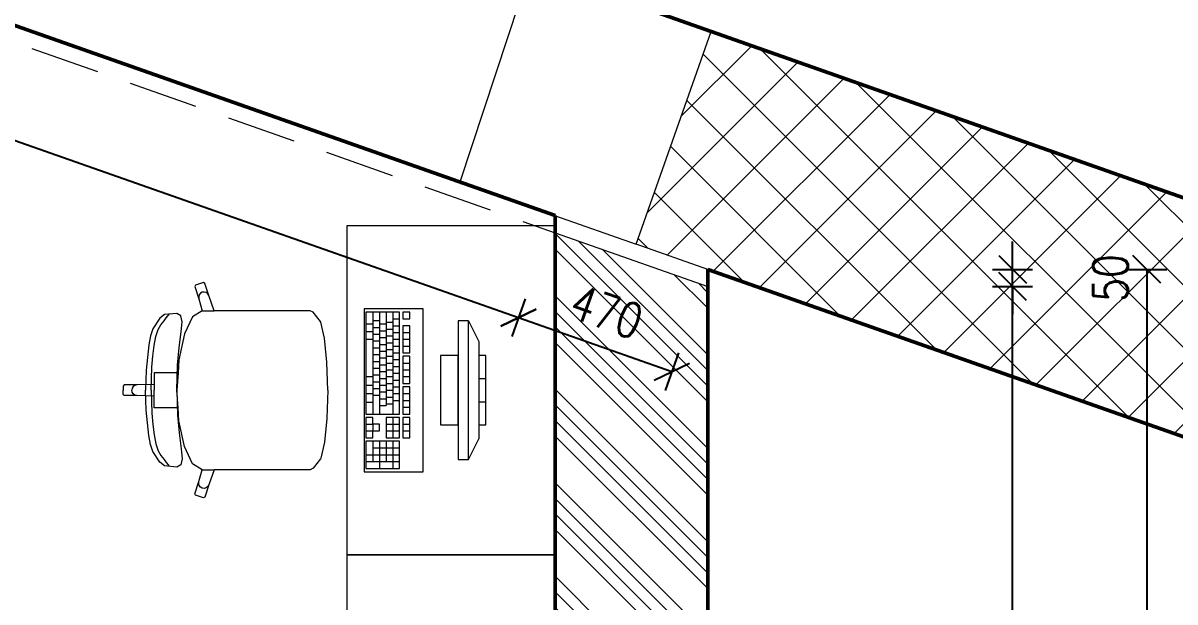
# Model space of a CAD drawing. Header units: millimetres. Extents: x 89194 to 559352, y -753138 to -204019.
# Drawn here: x 350765 to 354084, y -411355 to -409687 of the extents above; entities that cross this region are included whole.
import ezdxf

# ---------------------------------------------------------------- set-up
doc = ezdxf.new("R2010")
doc.units = ezdxf.units.MM
doc.header["$LTSCALE"] = 400
doc.header["$PDMODE"] = 3
doc.linetypes.add('DASHED', pattern=[0.75, 0.5, -0.25])
for name, color, linetype, lineweight in [('RG_koty', 7, 'Continuous', 9), ('RG_nábytek', 32, 'Continuous', 9), ('RG_popisy', 11, 'Continuous', 9), ('RG_rozhraní mater', 51, 'Continuous', 9), ('RG_zdivo nové', 1, 'Continuous', 50), ('RG_zdivo stávající', 30, 'Continuous', 50), ('RG_čárkovaně', 40, 'DASHED', 9), ('RG_šrafy', 253, 'Continuous', 9)]:
    doc.layers.add(name, color=color, linetype=linetype, lineweight=lineweight)
doc.styles.add('Koty', font='romans.shx', dxfattribs={"width": 0.8})
doc.dimstyles.new('RG_50_vnitřní', dxfattribs={"dimscale": 50, "dimtxt": 2, "dimasz": 1.6, "dimexe": 1.15, "dimexo": 0, "dimgap": 1, "dimtad": 1, "dimdec": 0, "dimrnd": 5, "dimzin": 0, "dimdsep": 46, "dimtxsty": 'Koty', "dimblk1": 'OBLIQUE', "dimblk2": 'OBLIQUE', "dimsah": 1, "dimcen": 0.09, "dimclrd": 256, "dimclre": 256, "dimclrt": 2, "dimazin": 0, "dimtfac": 1, "dimtdec": 0, "dimtmove": 2, "dimatfit": 3, "dimfxl": 1.15, "dimfxlon": 1, "dimtolj": 1, "dimtzin": 0, "dimarcsym": 0})

# ---------------------------------------------------------------- blocks, each defined once
blk = doc.blocks.new('nabytek_c_1_02')
at = {"layer": 'RG_nábytek'}
for p, q in [((352298.4, -410220.7), (351698.4, -410220.7)), ((351698.4, -410220.7), (351698.4, -411169.2)), ((352298.4, -411169.2), (352298.4, -410220.7)), ((351262.5, -410392.4), (351260.6, -410396.2)), ((351260.6, -410396.2), (351272, -410431.6)), ((351285.2, -410384.9), (351262.5, -410392.4)), ((351289, -410386.9), (351285.2, -410384.9)), ((351300.4, -410422.3), (351289, -410386.9)), ((351272.9, -410420.1), (351271.3, -410425.8)), ((351271.3, -410425.8), (351272, -410431.6)), ((351272, -410431.6), (351281.6, -410465.8)), ((351276.5, -410415.5), (351272.9, -410420.1)), ((351281.6, -410412.6), (351276.5, -410415.5)), ((351287.4, -410411.9), (351281.6, -410412.6)), ((351293, -410413.5), (351287.4, -410411.9)), ((351297.6, -410417.2), (351293, -410413.5)), ((351300.4, -410422.3), (351297.6, -410417.2)), ((351316.1, -410465.7), (351300.4, -410422.3)), ((351172.6, -410476.8), (351159.4, -410487.4)), ((351208.7, -410473.5), (351172.6, -410476.8)), ((351183.2, -410479.9), (351185.8, -410476.2)), ((351220.2, -410480.3), (351208.7, -410473.5)), ((351281.6, -410465.8), (351253.8, -410483.1)), ((351281.8, -410465.7), (351281.6, -410465.8)), ((351281.8, -410465.7), (351316.1, -410465.7)), ((351525.2, -410465.7), (351316.1, -410465.7)), ((351561.3, -410465.7), (351525.2, -410465.7)), ((351592.3, -410465.7), (351561.3, -410465.7)), ((351600.9, -410470.2), (351592.3, -410465.7)), ((351622.1, -410497), (351600.9, -410470.2)), ((351918.4, -410459.9), (351748.4, -410459.9)), ((351748.4, -410459.9), (351748.4, -410929.9)), ((351753.2, -410469.7), (351753.2, -410763.5)), ((351850.2, -410469.7), (351753.2, -410469.7)), ((351772.6, -410469.7), (351772.6, -410763.5)), ((351792, -410469.7), (351792, -410763.5)), ((351811.4, -410469.7), (351811.4, -410739)), ((351830.8, -410469.7), (351830.8, -410763.5)), ((351850.2, -410763.5), (351850.2, -410469.7)), ((351859.9, -410469.7), (351859.9, -410489.3)), ((351879.3, -410469.7), (351859.9, -410469.7)), ((351879.3, -410489.3), (351879.3, -410469.7)), ((351918.4, -410929.9), (351918.4, -410459.9)), ((351159.4, -410487.4), (351139.3, -410518.4)), ((351154.1, -410520.1), (351161.8, -410506.9)), ((351161.8, -410506.9), (351171.8, -410495.2)), ((351171.8, -410495.2), (351178, -410486.2)), ((351178, -410486.2), (351183.2, -410479.9)), ((351223.3, -410497.5), (351220.2, -410480.3)), ((351220.7, -410526.4), (351223.3, -410497.5)), ((351253.8, -410483.1), (351230, -410532.8)), ((351622.9, -410499.2), (351622.1, -410497)), ((351633.6, -410545.1), (351622.9, -410499.2)), ((351753.2, -410504), (351772.6, -410504)), ((351772.6, -410494.2), (351792, -410494.2)), ((351792, -410504), (351811.4, -410504)), ((351811.4, -410499.1), (351830.8, -410499.1)), ((351830.8, -410489.3), (351850.2, -410489.3)), ((351830.8, -410508.9), (351850.2, -410508.9)), ((351859.9, -410489.3), (351879.3, -410489.3)), ((351859.9, -410508.9), (351859.9, -410587.2)), ((351879.3, -410508.9), (351859.9, -410508.9)), ((351879.3, -410587.2), (351879.3, -410508.9)), ((352018.4, -410494.9), (352018.4, -410894.9)), ((352048.4, -410494.9), (352018.4, -410494.9)), ((352048.4, -410894.9), (352048.4, -410494.9)), ((352048.4, -410494.9), (352078.4, -410554.9)), ((351132.1, -410538.4), (351127.3, -410564.2)), ((351139.3, -410518.4), (351132.1, -410538.4)), ((351142.9, -410566.4), (351147.8, -410540.5)), ((351147.8, -410540.5), (351154.1, -410520.1)), ((351230, -410532.8), (351214.1, -410607.2)), ((351214.9, -410571.7), (351220.7, -410526.4)), ((351753.2, -410526), (351772.6, -410526)), ((351772.6, -410513.8), (351792, -410513.8)), ((351772.6, -410533.4), (351792, -410533.4)), ((351792, -410523.6), (351811.4, -410523.6)), ((351792, -410543.2), (351811.4, -410543.2)), ((351811.4, -410518.7), (351830.8, -410518.7)), ((351811.4, -410538.3), (351830.8, -410538.3)), ((351830.8, -410528.5), (351850.2, -410528.5)), ((351859.9, -410528.5), (351879.3, -410528.5)), ((351127.3, -410564.2), (351120.3, -410637.4)), ((351139.2, -410596.4), (351142.9, -410566.4)), ((351210.2, -410622.6), (351214.9, -410571.7)), ((351640.8, -410613.8), (351633.6, -410545.1)), ((351753.2, -410548.1), (351772.6, -410548.1)), ((351772.6, -410553), (351792, -410553)), ((351772.6, -410572.5), (351792, -410572.5)), ((351792, -410562.8), (351811.4, -410562.8)), ((351811.4, -410557.9), (351830.8, -410557.9)), ((351811.4, -410577.4), (351830.8, -410577.4)), ((351830.8, -410548.1), (351850.2, -410548.1)), ((351830.8, -410567.7), (351850.2, -410567.7)), ((351859.9, -410548.1), (351879.3, -410548.1)), ((351859.9, -410567.7), (351879.3, -410567.7)), ((352078.4, -410554.9), (352078.4, -410834.9)), ((351136.7, -410628.9), (351139.2, -410596.4)), ((351214.1, -410607.2), (351211.7, -410644.6)), ((351772.6, -410592.1), (351792, -410592.1)), ((351792, -410582.3), (351811.4, -410582.3)), ((351792, -410601.9), (351811.4, -410601.9)), ((351811.4, -410597), (351830.8, -410597)), ((351830.8, -410587.2), (351850.2, -410587.2)), ((351830.8, -410606.8), (351850.2, -410606.8)), ((351859.9, -410587.2), (351879.3, -410587.2)), ((351859.9, -410597), (351859.9, -410675.4)), ((351879.3, -410597), (351859.9, -410597)), ((351879.3, -410675.4), (351879.3, -410597)), ((351968.4, -410594.9), (351968.4, -410794.9)), ((352018.4, -410594.9), (351968.4, -410594.9)), ((352018.4, -410794.9), (352018.4, -410594.9)), ((352078.4, -410594.9), (352078.4, -410794.9)), ((352098.4, -410594.9), (352078.4, -410594.9)), ((352098.4, -410794.9), (352098.4, -410594.9)), ((351120.3, -410637.4), (351118.1, -410694.9)), ((351135.2, -410662.2), (351136.7, -410628.9)), ((351207.9, -410694.9), (351210.2, -410622.6)), ((351640.9, -410614.9), (351640.8, -410613.8)), ((351643.4, -410694.9), (351640.9, -410614.9)), ((351772.6, -410611.7), (351792, -410611.7)), ((351772.6, -410631.3), (351792, -410631.3)), ((351792, -410621.5), (351811.4, -410621.5)), ((351792, -410641.1), (351811.4, -410641.1)), ((351811.4, -410616.6), (351830.8, -410616.6)), ((351811.4, -410636.2), (351830.8, -410636.2)), ((351830.8, -410626.4), (351850.2, -410626.4)), ((351859.9, -410616.6), (351879.3, -410616.6)), ((351859.9, -410636.2), (351879.3, -410636.2)), ((351134.7, -410694.9), (351135.2, -410662.2)), ((351173, -410644.6), (351143.1, -410644.6)), ((351143.1, -410644.6), (351143.1, -410678.1)), ((351211.7, -410644.6), (351173, -410644.6)), ((351211.7, -410644.6), (351208.5, -410694.9)), ((351753.2, -410655.8), (351772.6, -410655.8)), ((351772.6, -410650.9), (351792, -410650.9)), ((351772.6, -410670.5), (351792, -410670.5)), ((351792, -410660.7), (351811.4, -410660.7)), ((351811.4, -410655.8), (351830.8, -410655.8)), ((351811.4, -410675.4), (351830.8, -410675.4)), ((351830.8, -410646), (351850.2, -410646)), ((351830.8, -410665.6), (351850.2, -410665.6)), ((351859.9, -410655.8), (351879.3, -410655.8)), ((351859.9, -410675.4), (351879.3, -410675.4)), ((352078.4, -410661.6), (352098.4, -410661.6)), ((351056.3, -410679.8), (351053.4, -410682.9)), ((351053.4, -410682.9), (351053.4, -410694.9)), ((351053.4, -410707), (351053.4, -410694.9)), ((351056.3, -410710), (351053.4, -410707)), ((351093.2, -410679.8), (351056.3, -410679.8)), ((351093.2, -410710), (351056.3, -410710)), ((351079.4, -410689.2), (351078.3, -410694.9)), ((351079.4, -410700.7), (351078.3, -410694.9)), ((351082.7, -410684.3), (351079.4, -410689.2)), ((351082.7, -410705.6), (351079.4, -410700.7)), ((351087.5, -410681), (351082.7, -410684.3)), ((351087.5, -410708.9), (351082.7, -410705.6)), ((351093.2, -410679.8), (351087.5, -410681)), ((351093.2, -410710), (351087.5, -410708.9)), ((351143.1, -410678.1), (351093.2, -410679.8)), ((351143.1, -410711.8), (351093.2, -410710)), ((351120.3, -410752.4), (351118.1, -410694.9)), ((351134.7, -410694.9), (351135.2, -410727.7)), ((351143.1, -410678.1), (351143.1, -410694.9)), ((351143.1, -410711.8), (351143.1, -410694.9)), ((351207.9, -410694.9), (351210.2, -410767.2)), ((351211.7, -410745.3), (351208.5, -410694.9)), ((351643.4, -410694.9), (351640.9, -410775)), ((351753.2, -410680.3), (351772.6, -410680.3)), ((351753.2, -410704.7), (351772.6, -410704.7)), ((351772.6, -410690), (351792, -410690)), ((351772.6, -410709.6), (351792, -410709.6)), ((351792, -410680.3), (351811.4, -410680.3)), ((351792, -410699.8), (351811.4, -410699.8)), ((351811.4, -410694.9), (351830.8, -410694.9)), ((351830.8, -410685.2), (351850.2, -410685.2)), ((351830.8, -410704.7), (351850.2, -410704.7)), ((351859.9, -410685.2), (351859.9, -410763.5)), ((351879.3, -410685.2), (351859.9, -410685.2)), ((351859.9, -410704.7), (351879.3, -410704.7)), ((351879.3, -410763.5), (351879.3, -410685.2)), ((351135.2, -410727.7), (351136.7, -410761)), ((351143.1, -410745.3), (351143.1, -410711.8)), ((351753.2, -410729.2), (351772.6, -410729.2)), ((351792, -410719.4), (351811.4, -410719.4)), ((351792, -410739), (351811.4, -410739)), ((351811.4, -410714.5), (351830.8, -410714.5)), ((351811.4, -410734.1), (351830.8, -410734.1)), ((351830.8, -410724.3), (351850.2, -410724.3)), ((351859.9, -410724.3), (351879.3, -410724.3)), ((352078.4, -410728.3), (352098.4, -410728.3)), ((351127.3, -410825.7), (351120.3, -410752.4)), ((351136.7, -410761), (351139.2, -410793.5)), ((351173, -410745.3), (351143.1, -410745.3)), ((351211.7, -410745.3), (351173, -410745.3)), ((351210.2, -410767.2), (351214.9, -410818.2)), ((351214.1, -410782.7), (351211.7, -410745.3)), ((351640.8, -410776), (351633.6, -410844.8)), ((351640.9, -410775), (351640.8, -410776)), ((351753.2, -410763.5), (351850.2, -410763.5)), ((351753.2, -410773.3), (351753.2, -410832)), ((351772.6, -410773.3), (351753.2, -410773.3)), ((351772.6, -410792.9), (351772.6, -410773.3)), ((351811.4, -410773.3), (351811.4, -410832)), ((351850.2, -410773.3), (351811.4, -410773.3)), ((351830.8, -410773.3), (351830.8, -410832)), ((351850.2, -410832), (351850.2, -410773.3)), ((351859.9, -410743.9), (351879.3, -410743.9)), ((351859.9, -410763.5), (351879.3, -410763.5)), ((351859.9, -410773.3), (351859.9, -410832)), ((351879.3, -410773.3), (351859.9, -410773.3)), ((351879.3, -410832), (351879.3, -410773.3)), ((351139.2, -410793.5), (351142.9, -410823.5)), ((351230, -410857.1), (351214.1, -410782.7)), ((351753.2, -410792.9), (351772.6, -410792.9)), ((351792, -410792.9), (351772.6, -410792.9)), ((351772.6, -410792.9), (351772.6, -410812.4)), ((351792, -410812.4), (351792, -410792.9)), ((351811.4, -410792.9), (351850.2, -410792.9)), ((351859.9, -410792.9), (351879.3, -410792.9)), ((351968.4, -410794.9), (352018.4, -410794.9)), ((352078.4, -410794.9), (352098.4, -410794.9)), ((351132.1, -410851.5), (351127.3, -410825.7)), ((351142.9, -410823.5), (351147.8, -410849.4)), ((351214.9, -410818.2), (351220.7, -410863.5)), ((351753.2, -410812.4), (351772.6, -410812.4)), ((351753.2, -410832), (351772.6, -410832)), ((351753.2, -410841.8), (351753.2, -410920.2)), ((351850.2, -410841.8), (351753.2, -410841.8)), ((351772.6, -410832), (351772.6, -410812.4)), ((351772.6, -410812.4), (351792, -410812.4)), ((351772.6, -410841.8), (351772.6, -410900.6)), ((351792, -410841.8), (351792, -410920.2)), ((351811.4, -410812.4), (351850.2, -410812.4)), ((351811.4, -410832), (351850.2, -410832)), ((351811.4, -410841.8), (351811.4, -410900.6)), ((351830.8, -410841.8), (351830.8, -410920.2)), ((351850.2, -410920.2), (351850.2, -410841.8)), ((351859.9, -410812.4), (351879.3, -410812.4)), ((351859.9, -410832), (351879.3, -410832)), ((352048.4, -410894.9), (352078.4, -410834.9)), ((351139.3, -410871.5), (351132.1, -410851.5)), ((351159.4, -410902.5), (351139.3, -410871.5)), ((351147.8, -410849.4), (351154.1, -410869.8)), ((351154.1, -410869.8), (351161.8, -410883)), ((351220.7, -410863.5), (351223.3, -410892.4)), ((351253.8, -410906.8), (351230, -410857.1)), ((351633.6, -410844.8), (351622.9, -410890.7)), ((351772.6, -410861.4), (351850.2, -410861.4)), ((351172.6, -410913), (351159.4, -410902.5)), ((351161.8, -410883), (351171.8, -410894.7)), ((351171.8, -410894.7), (351178, -410903.7)), ((351178, -410903.7), (351183.2, -410910)), ((351223.3, -410892.4), (351220.2, -410909.6)), ((351281.6, -410924.1), (351253.8, -410906.8)), ((351622.1, -410892.9), (351600.9, -410919.7)), ((351622.9, -410890.7), (351622.1, -410892.9)), ((351753.2, -410881), (351850.2, -410881)), ((351753.2, -410900.6), (351850.2, -410900.6)), ((352018.4, -410894.9), (352048.4, -410894.9)), ((351208.7, -410916.3), (351172.6, -410913)), ((351183.2, -410910), (351185.8, -410913.7)), ((351220.2, -410909.6), (351208.7, -410916.3)), ((351272, -410958.3), (351281.6, -410924.1)), ((351281.8, -410924.2), (351281.6, -410924.1)), ((351281.8, -410924.2), (351316.1, -410924.2)), ((351316.1, -410924.2), (351300.4, -410967.6)), ((351525.2, -410924.2), (351316.1, -410924.2)), ((351561.3, -410924.2), (351525.2, -410924.2)), ((351592.3, -410924.2), (351561.3, -410924.2)), ((351600.9, -410919.7), (351592.3, -410924.2)), ((351748.4, -410929.9), (351918.4, -410929.9)), ((351753.2, -410920.2), (351850.2, -410920.2)), ((351260.6, -410993.7), (351272, -410958.3)), ((351271.3, -410964.1), (351272, -410958.3)), ((351272.9, -410969.8), (351271.3, -410964.1)), ((351276.5, -410974.4), (351272.9, -410969.8)), ((351281.6, -410977.3), (351276.5, -410974.4)), ((351300.4, -410967.6), (351289, -411003)), ((351297.6, -410972.7), (351293, -410976.4)), ((351300.4, -410967.6), (351297.6, -410972.7)), ((351262.5, -410997.5), (351260.6, -410993.7)), ((351285.2, -411004.9), (351262.5, -410997.5)), ((351287.4, -410978), (351281.6, -410977.3)), ((351289, -411003), (351285.2, -411004.9)), ((351293, -410976.4), (351287.4, -410978)), ((351698.4, -411169.2), (352298.4, -411169.2)), ((352298.4, -411169.2), (351698.4, -411169.2)), ((351698.4, -411169.2), (351698.4, -412169.2)), ((352298.4, -412169.2), (352298.4, -411169.2))]:
    blk.add_line(p, q, dxfattribs=at)
blk = doc.blocks.new('_Oblique')
at = {"color": 0, "linetype": 'ByBlock', "lineweight": -2}
blk.add_line((-0.5, -0.5), (0.5, 0.5), dxfattribs=at)
blk = doc.blocks.new('*D307')
at = {"layer": 'Defpoints', "color": 0, "transparency": 16777216}
for p in [(352738.3, -410446), (353616.2, -410446), (352738.3, -415589.2)]:
    blk.add_point(p, dxfattribs=at)
at = {"layer": 'RG_koty', "lineweight": -2, "transparency": 16777216}
for p, q in [((353558.7, -410446), (353673.7, -410446)), ((353616.2, -415589.2), (353616.2, -410446)), ((353558.7, -415589.2), (353673.7, -415589.2))]:
    blk.add_line(p, q, dxfattribs=at)
at = {"layer": 'RG_koty', "lineweight": -2, "transparency": 16777216, "xscale": 80, "yscale": 80, "zscale": 80}
for p, rotation in [((353616.2, -410446), 90), ((353616.2, -415589.2), 270)]:
    blk.add_blockref('_Oblique', p, dxfattribs=dict(at, rotation=rotation))
at = {"layer": 'RG_koty', "color": 2, "transparency": 16777216, "insert": (353516.2, -413017.6), "char_height": 100, "attachment_point": 5, "rotation": 90, "style": 'Koty'}
blk.add_mtext('\\A1;5145', dxfattribs=at)
blk = doc.blocks.new('*D308')
at = {"layer": 'Defpoints', "color": 0, "transparency": 16777216}
for p in [(352738.3, -410396.7), (353616.2, -410396.7), (352738.3, -410446)]:
    blk.add_point(p, dxfattribs=at)
at = {"layer": 'RG_koty', "lineweight": -2, "transparency": 16777216}
for p, q in [((353616.2, -410396.7), (353616.2, -410316.7)), ((353558.7, -410396.7), (353673.7, -410396.7)), ((353616.2, -410446), (353616.2, -410396.7)), ((353558.7, -410446), (353673.7, -410446)), ((353616.2, -410446), (353616.2, -410526))]:
    blk.add_line(p, q, dxfattribs=at)
at = {"layer": 'RG_koty', "lineweight": -2, "transparency": 16777216, "xscale": 80, "yscale": 80, "zscale": 80}
for p, rotation in [((353616.2, -410396.7), 270), ((353616.2, -410446), 90)]:
    blk.add_blockref('_Oblique', p, dxfattribs=dict(at, rotation=rotation))
at = {"layer": 'RG_koty', "color": 2, "transparency": 16777216, "insert": (353898.7, -410421.4), "char_height": 100, "attachment_point": 5, "rotation": 90, "style": 'Koty'}
blk.add_mtext('\\A1;50', dxfattribs=at)
blk = doc.blocks.new('*D309')
at = {"layer": 'Defpoints', "color": 0, "transparency": 16777216}
for p in [(352738.3, -410396.7), (352738.3, -415589.2), (354003, -415589.2)]:
    blk.add_point(p, dxfattribs=at)
at = {"layer": 'RG_koty', "lineweight": -2, "transparency": 16777216}
for p, q in [((353945.5, -410396.7), (354060.5, -410396.7)), ((354003, -410396.7), (354003, -415589.2)), ((353945.5, -415589.2), (354060.5, -415589.2))]:
    blk.add_line(p, q, dxfattribs=at)
at = {"layer": 'RG_koty', "lineweight": -2, "transparency": 16777216, "xscale": 80, "yscale": 80, "zscale": 80}
for p, rotation in [((354003, -410396.7), 90), ((354003, -415589.2), 270)]:
    blk.add_blockref('_Oblique', p, dxfattribs=dict(at, rotation=rotation))
at = {"layer": 'RG_koty', "color": 2, "transparency": 16777216, "insert": (353903, -412993), "char_height": 100, "attachment_point": 5, "rotation": 90, "style": 'Koty'}
blk.add_mtext('\\A1;5190', dxfattribs=at)
blk = doc.blocks.new('*D353')
at = {"layer": 'Defpoints', "color": 0, "transparency": 16777216}
for p in [(344848.3, -407620.5), (352296.3, -410241.1), (352192.6, -410535.5)]:
    blk.add_point(p, dxfattribs=at)
at = {"layer": 'RG_koty', "lineweight": -2, "transparency": 16777216}
for p, q in [((344764.3, -407859.1), (344726.1, -407967.6)), ((344745.2, -407913.4), (352192.6, -410535.5)), ((352211.7, -410481.3), (352173.5, -410589.7))]:
    blk.add_line(p, q, dxfattribs=at)
at = {"layer": 'RG_koty', "lineweight": -2, "transparency": 16777216, "xscale": 80, "yscale": 80, "zscale": 80}
for p, rotation in [((344745.2, -407913.4), 160.6034218574295), ((352192.6, -410535.5), 340.6034218574295)]:
    blk.add_blockref('_Oblique', p, dxfattribs=dict(at, rotation=rotation))
at = {"layer": 'RG_koty', "color": 2, "transparency": 16777216, "insert": (348502.1, -409130.1), "char_height": 100, "attachment_point": 5, "rotation": 340.6034, "style": 'Koty'}
blk.add_mtext('\\A1;7895', dxfattribs=at)
blk = doc.blocks.new('*D354')
at = {"layer": 'Defpoints', "color": 0, "transparency": 16777216}
for p in [(352296.3, -410241.1), (352738.3, -410396.7), (352634.7, -410691.1)]:
    blk.add_point(p, dxfattribs=at)
at = {"layer": 'RG_koty', "lineweight": -2, "transparency": 16777216}
for p, q in [((352211.7, -410481.3), (352173.5, -410589.7)), ((352192.6, -410535.5), (352634.7, -410691.1)), ((352653.7, -410636.9), (352615.6, -410745.4))]:
    blk.add_line(p, q, dxfattribs=at)
at = {"layer": 'RG_koty', "lineweight": -2, "transparency": 16777216, "xscale": 80, "yscale": 80, "zscale": 80}
for p, rotation in [((352192.6, -410535.5), 160.6034218574295), ((352634.7, -410691.1), 340.6034218574295)]:
    blk.add_blockref('_Oblique', p, dxfattribs=dict(at, rotation=rotation))
at = {"layer": 'RG_koty', "color": 2, "transparency": 16777216, "insert": (352446.8, -410519), "char_height": 100, "attachment_point": 5, "rotation": 340.6034, "style": 'Koty'}
blk.add_mtext('\\A1;470', dxfattribs=at)

msp = doc.modelspace()

# ---------------------------------------------------------------- hatches: boundary and pattern name
at = {"layer": 'RG_šrafy'}
h = msp.add_hatch(dxfattribs=at)
h.set_pattern_fill('ANSI37', color=256, scale=40)
h.set_pattern_definition([(45, (-38756.65, -88521.15), (-89.80256, 89.80256), []), (135, (-38756.65, -88521.15), (-89.80256, -89.80256), [])])
h.paths.add_polyline_path([(352776.7, -559723.7), (352560.8, -560335.8), (352738.3, -560398.3), (352738.3, -560396.7), (354230.3, -560923.8), (354445.9, -560311.5)])
h.paths.add_polyline_path([(338061.1, -404661.8), (338099.3, -404553.4), (337599.9, -404377.5), (337384.1, -404990.7), (337775, -405128.3), (337883.5, -405166.5)])
h.paths.add_polyline_path([(340797.9, -405503.5), (340582, -406116.6), (341902.5, -406581.6), (342118.4, -405968.5)])
h.paths.add_polyline_path([(345448, -407140.8), (344127.5, -406675.8), (344098.1, -406759.1), (343911.6, -407288.9), (344548.3, -407514.9), (344848.3, -407620.5), (345232.1, -407753.9)])
h.paths.add_polyline_path([(346042.2, -407350), (347362.8, -407814.9), (347146.9, -408428), (345825.3, -407963.8)])
h.paths.add_polyline_path([(354417, -410298.6), (352747.9, -409711), (352532, -410324), (352738.3, -410396.7), (354201.5, -410911.9)])
h.paths.add_polyline_path([(334948.3, -479098.2), (334238.5, -479099.2), (334238.5, -479749.5), (334948.3, -479748.2)])
h.paths.add_polyline_path([(338921.8, -479844.1), (337601.3, -479379.1), (337384.1, -479995.6), (337775, -480129.4), (337774.9, -480129.4), (337882.3, -480167.3), (338705.8, -480457.2)])
h.paths.add_polyline_path([(345448.8, -482142.9), (344128.3, -481677.8), (343912.1, -482291.6), (344548.3, -482515.8), (344848.3, -482621.5), (345235.5, -482756.9)])
h.paths.add_polyline_path([(346061.9, -482358.8), (345846, -482971.9), (347166.5, -483436.9), (347382.4, -482823.9)])
h.paths.add_polyline_path([(350038, -483759.1), (349822, -484372.2), (351491.5, -484960.2), (351707.5, -484347.1)])
h.paths.add_polyline_path([(352776.7, -484723.7), (352561.3, -485335.4), (352738.3, -485397.7), (354230.3, -485924.7), (354446.2, -485311.7)])
h.paths.add_polyline_path([(334948.3, -554097.2), (334238.5, -554098.2), (334238.5, -554748.5), (334948.3, -554747.2)])
h.paths.add_polyline_path([(337601.3, -554378.1), (337385.3, -554991.1), (337385.3, -554991.2), (337775, -555128.4), (337883.3, -555166.6), (338705.8, -555456.2), (338921.8, -554843.1)])
h.paths.add_polyline_path([(345448.8, -557141.9), (344128.3, -556676.8), (343912.1, -557290.8), (344548.3, -557514.9), (344848.3, -557620.5), (345231.9, -557754.6)])
h.paths.add_polyline_path([(346061.9, -557357.8), (345846, -557970.9), (347166.5, -558436), (347382.4, -557822.9)])
h.paths.add_polyline_path([(350038, -558758.1), (349822, -559371.2), (351491.5, -559959.2), (351707.1, -559347), (351616.6, -559315.1)])
h.paths.add_polyline_path([(353364.6, -413013.3), (353364.6, -412587.3), (352952.5, -412587.3), (352952.5, -413013.3)])
h = msp.add_hatch(dxfattribs=at)
h.set_pattern_fill('ANSI34,_O', color=256, scale=10, angle=90)
h.set_pattern_definition([(135, (-38756.65, -88521.15), (-134.70384, -134.70384), []), (135, (-38756.65, -88476.25), (-134.70384, -134.70384), []), (135, (-38756.65, -88431.34), (-134.70384, -134.70384), []), (135, (-38756.65, -88386.44), (-134.70384, -134.70384), [])])
h.paths.add_polyline_path([(334298.3, -404909.2), (334298.3, -404793.8), (333858.3, -404793.8), (333858.3, -415589.2), (334898.3, -415589.2), (334898.3, -415149.2), (334298.3, -415149.2), (334298.3, -413149.2), (334298.3, -409379.2), (334298.3, -409179.2), (334298.3, -407679.2), (334298.3, -407489.2)])
h.paths.add_polyline_path([(337698.3, -415149.2), (337698.3, -415149.2), (336998.3, -415149.2), (336698.3, -415149.2), (336198.3, -415149.2), (336198.3, -415589.2), (337698.3, -415589.2)])
h.paths.add_polyline_path([(341573.3, -415149.2), (341573.3, -415149.2), (340073.3, -415149.2), (340073.3, -415589.2), (341573.3, -415589.2)])
h.paths.add_polyline_path([(345448.3, -415149.2), (345448.3, -415149.2), (344848.3, -415149.2), (344548.3, -415149.2), (343948.3, -415149.2), (343948.3, -415589.2), (343948.3, -415589.2), (345448.3, -415589.2)])
h.paths.add_polyline_path([(349323.3, -415149.2), (349323.3, -415149.2), (347823.3, -415149.2), (347823.3, -415589.2), (349323.3, -415589.2)])
h.paths.add_polyline_path([(352738.3, -410446), (352298.4, -410291.1), (352298.4, -411219.2), (352298.4, -412219.2), (352298.4, -413201.2), (352298.4, -414183.2), (352298.4, -415149.2), (351698.4, -415149.2), (351698.4, -415165.2), (351698.3, -415589.2), (352738.3, -415589.2)])

# ---------------------------------------------------------------- linework, layer by layer
at = {"layer": 'RG_popisy'}
msp.add_lwpolyline([(351583.7, -408797.7), (352468.2, -408797.7), (352023.4, -410145.5)], dxfattribs=at)
at = {"layer": 'RG_rozhraní mater'}
for points in [[(352296.3, -410241.1), (352532, -410324.1), (352747.9, -409711)], [(352298.3, -410291.1), (352738.3, -410446)], [(352738.3, -410396.7), (352532, -410324)]]:
    msp.add_lwpolyline(points, dxfattribs=at)
at = {"layer": 'RG_zdivo nové'}
for points in [[(354417.4, -410298.8), (352747.9, -409711)], [(352738.3, -410396.7), (352738.3, -415589.2), (351698.3, -415589.2), (351698.3, -415149.2), (352298.3, -415149.2), (352298.3, -410241.8)], [(352738.3, -410396.7), (354201.5, -410911.9)]]:
    msp.add_lwpolyline(points, dxfattribs=at)
at = {"layer": 'RG_zdivo stávající'}
for points in [[(347362.8, -407814.9), (352747.9, -409711)], [(352298.3, -410241.8), (347146.9, -408428)]]:
    msp.add_lwpolyline(points, dxfattribs=at)
at = {"layer": 'RG_čárkovaně'}
msp.add_lwpolyline([(344848.3, -407668.2), (352298.4, -410291.1)], dxfattribs=at)

# ---------------------------------------------------------------- block references
at = {"layer": 'RG_nábytek'}
msp.add_blockref('nabytek_c_1_02', (0, -50), dxfattribs=at)

# ---------------------------------------------------------------- dimensions: what is measured, and where the dimension line sits
at = {"layer": 'RG_koty'}
for base, p1, p2, angle, picture, middle in [((352192.6, -410535.5), (344848.3, -407620.5), (352296.3, -410241.1), 160.6034, '*D353', (348502.1, -409130.1)), ((352634.7, -410691.1), (352296.3, -410241.1), (352738.3, -410396.7), 160.6034, '*D354', (352446.8, -410519)), ((353616.2, -410396.7), (352738.3, -410446), (352738.3, -410396.7), 90, '*D308', (353898.7, -410421.4)), ((354002.9548, -415589.1936), (352738.3127, -410396.7129), (352738.3127, -415589.1936), 90, '*D309', (353902.9548, -412992.9533)), ((353616.2, -410446), (352738.3, -415589.2), (352738.3, -410446), 90, '*D307', (353516.2, -413017.6))]:
    dim = msp.add_linear_dim(base=base, p1=p1, p2=p2, angle=angle, dimstyle='RG_50_vnitřní', dxfattribs=at)
    dim.commit()
    dim.dimension.update_dxf_attribs({"geometry": picture, "text_midpoint": middle})

doc.saveas('drawing.dxf')
